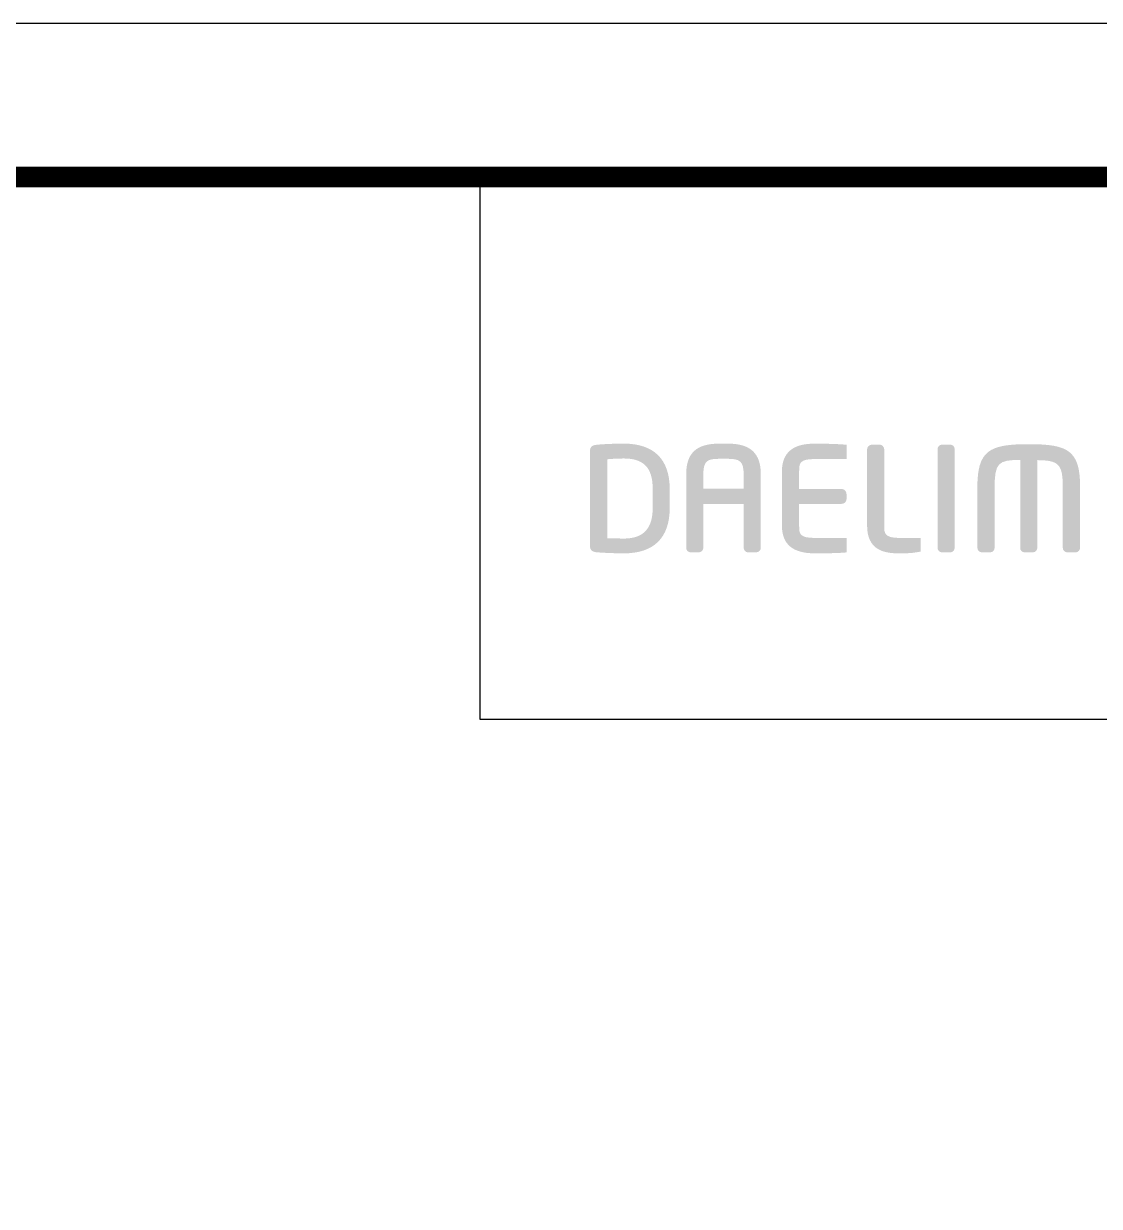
# Model space of a CAD drawing. Extents: x 1973 to 3101, y 0 to 827.
# Drawn here: x 2845.3 to 2980.1, y 678.7 to 826.8 of the extents above; entities that cross this region are included whole.
import ezdxf

# ---------------------------------------------------------------- set-up
doc = ezdxf.new("R2010")
doc.units = 0
doc.header["$LTSCALE"] = 10
doc.header["$MEASUREMENT"] = 0
doc.layers.get('0').update_dxf_attribs({"linetype": 'CONTINUOUS'})

msp = doc.modelspace()

# ---------------------------------------------------------------- hatches: boundary and pattern name
h = msp.add_hatch(color=5)
edge = h.paths.add_edge_path()
edge.add_spline(control_points=[(2926.26, 768.53), (2926.26, 772.24), (2924.28, 774.21), (2920.53, 774.21)], knot_values=[7, 7, 7, 7, 8, 8, 8, 8], degree=3, periodic=0)
edge.add_spline(control_points=[(2920.53, 774.21), (2919.16, 774.21), (2917.42, 774.13), (2916.85, 774.03)], knot_values=[0, 0, 0, 0, 1, 1, 1, 1], degree=3, periodic=0)
edge.add_spline(control_points=[(2916.85, 774.03), (2916.5, 773.97), (2916.27, 773.71), (2916.27, 773.35), (2916.27, 773.35), (2916.27, 761.33), (2916.27, 761.33)], knot_values=[1, 1, 1, 1, 2, 2, 2, 3, 3, 3, 3], degree=3, periodic=0)
edge.add_spline(control_points=[(2916.27, 761.33), (2916.27, 760.96), (2916.5, 760.71), (2916.88, 760.63)], knot_values=[3, 3, 3, 3, 4, 4, 4, 4], degree=3, periodic=0)
edge.add_spline(control_points=[(2916.88, 760.63), (2917.42, 760.56), (2919.15, 760.47), (2920.53, 760.47)], knot_values=[4, 4, 4, 4, 5, 5, 5, 5], degree=3, periodic=0)
edge.add_spline(control_points=[(2920.53, 760.47), (2924.28, 760.47), (2926.26, 762.43), (2926.26, 766.15), (2926.26, 766.15), (2926.26, 768.53), (2926.26, 768.53)], knot_values=[5, 5, 5, 5, 6, 6, 6, 7, 7, 7, 7], degree=3, periodic=0)
edge = h.paths.add_edge_path(flags=16)
edge.add_spline(control_points=[(2920.52, 772.35), (2923.02, 772.35), (2924.13, 771.17), (2924.13, 768.53), (2924.13, 768.53), (2924.13, 767.93), (2924.13, 767.34)], knot_values=[4, 4, 4, 4, 5, 5, 5, 5.5, 5.5, 5.5, 5.5], degree=3, periodic=0)
edge.add_spline(control_points=[(2924.13, 767.34), (2924.13, 766.75), (2924.13, 766.15), (2924.13, 766.15)], knot_values=[5.5, 5.5, 5.5, 5.5, 6, 6, 6, 6], degree=3, periodic=0)
edge.add_spline(control_points=[(2924.13, 766.15), (2924.13, 763.58), (2922.95, 762.32), (2920.53, 762.32)], knot_values=[0, 0, 0, 0, 1, 1, 1, 1], degree=3, periodic=0)
edge.add_spline(control_points=[(2920.53, 762.32), (2920.53, 762.32), (2918.87, 762.35), (2918.44, 762.36), (2918.44, 762.36), (2918.44, 772.25), (2918.44, 772.25)], knot_values=[1.00001, 1.00001, 1.00001, 1.00001, 2, 2, 2, 3, 3, 3, 3], degree=3, periodic=0)
edge.add_spline(control_points=[(2918.44, 772.25), (2919.3, 772.34), (2920.52, 772.35), (2920.52, 772.35)], knot_values=[3, 3, 3, 3, 4, 4, 4, 4], degree=3, periodic=0)
h = msp.add_hatch(color=5)
edge = h.paths.add_edge_path()
edge.add_spline(control_points=[(2937.67, 770.34), (2937.67, 773.01), (2936.38, 774.21), (2933.51, 774.21)], knot_values=[13, 13, 13, 13, 14, 14, 14, 14], degree=3, periodic=0)
edge.add_spline(control_points=[(2933.51, 774.21), (2933.51, 774.21), (2932.46, 774.21), (2932.46, 774.21)], knot_values=[0.00001, 0.00001, 0.00001, 0.00001, 1, 1, 1, 1], degree=3, periodic=0)
edge.add_spline(control_points=[(2932.46, 774.21), (2929.59, 774.21), (2928.32, 773.01), (2928.32, 770.34), (2928.32, 770.34), (2928.32, 761.17), (2928.32, 761.17)], knot_values=[1, 1, 1, 1, 2, 2, 2, 3, 3, 3, 3], degree=3, periodic=0)
edge.add_spline(control_points=[(2928.32, 761.17), (2928.32, 760.85), (2928.57, 760.59), (2928.89, 760.59)], knot_values=[3, 3, 3, 3, 4, 4, 4, 4], degree=3, periodic=0)
edge.add_spline(control_points=[(2928.89, 760.59), (2928.89, 760.59), (2929.9, 760.59), (2929.9, 760.59)], knot_values=[4.00001, 4.00001, 4.00001, 4.00001, 5, 5, 5, 5], degree=3, periodic=0)
edge.add_spline(control_points=[(2929.9, 760.59), (2930.23, 760.59), (2930.47, 760.9), (2930.47, 761.17), (2930.47, 761.17), (2930.47, 762.49), (2930.47, 763.84)], knot_values=[5, 5, 5, 5, 6, 6, 6, 6.5, 6.5, 6.5, 6.5], degree=3, periodic=0)
edge.add_spline(control_points=[(2930.47, 763.84), (2930.47, 765.18), (2930.47, 766.56), (2930.47, 766.66), (2930.47, 766.66), (2935.52, 766.66), (2935.52, 766.66)], knot_values=[6.5, 6.5, 6.5, 6.5, 7, 7, 7, 8, 8, 8, 8], degree=3, periodic=0)
edge.add_spline(control_points=[(2935.52, 766.66), (2935.52, 766.45), (2935.52, 761.17), (2935.52, 761.17)], knot_values=[8, 8, 8, 8, 9, 9, 9, 9], degree=3, periodic=0)
edge.add_spline(control_points=[(2935.52, 761.17), (2935.52, 760.84), (2935.78, 760.59), (2936.09, 760.59)], knot_values=[9, 9, 9, 9, 10, 10, 10, 10], degree=3, periodic=0)
edge.add_spline(control_points=[(2936.09, 760.59), (2936.09, 760.59), (2937.09, 760.59), (2937.09, 760.59)], knot_values=[10.00001, 10.00001, 10.00001, 10.00001, 11, 11, 11, 11], degree=3, periodic=0)
edge.add_spline(control_points=[(2937.09, 760.59), (2937.43, 760.59), (2937.67, 760.91), (2937.67, 761.17), (2937.67, 761.17), (2937.67, 770.34), (2937.67, 770.34)], knot_values=[11, 11, 11, 11, 12, 12, 12, 13, 13, 13, 13], degree=3, periodic=0)
edge = h.paths.add_edge_path(flags=16)
edge.add_spline(control_points=[(2930.47, 770.34), (2930.47, 772.03), (2930.95, 772.31), (2932.46, 772.31)], knot_values=[2, 2, 2, 2, 3, 3, 3, 3], degree=3, periodic=0)
edge.add_spline(control_points=[(2932.46, 772.31), (2932.46, 772.31), (2933.51, 772.31), (2933.51, 772.31)], knot_values=[3.00001, 3.00001, 3.00001, 3.00001, 4, 4, 4, 4], degree=3, periodic=0)
edge.add_spline(control_points=[(2933.51, 772.31), (2935.02, 772.31), (2935.52, 772.03), (2935.52, 770.34)], knot_values=[4, 4, 4, 4, 5, 5, 5, 5], degree=3, periodic=0)
edge.add_spline(control_points=[(2935.52, 770.34), (2935.52, 770.34), (2935.52, 768.71), (2935.52, 768.55)], knot_values=[5.00001, 5.00001, 5.00001, 5.00001, 6, 6, 6, 6], degree=3, periodic=0)
edge.add_spline(control_points=[(2935.52, 768.55), (2935.52, 768.55), (2930.47, 768.55), (2930.47, 768.55)], knot_values=[0, 0, 0, 0, 1, 1, 1, 1], degree=3, periodic=0)
edge.add_spline(control_points=[(2930.47, 768.55), (2930.47, 768.71), (2930.47, 770.34), (2930.47, 770.34)], knot_values=[1, 1, 1, 1, 2, 2, 2, 2], degree=3, periodic=0)
h = msp.add_hatch(color=5)
edge = h.paths.add_edge_path()
edge.add_spline(control_points=[(2942.47, 768.53), (2942.47, 768.7), (2942.47, 770.7), (2942.47, 770.7)], knot_values=[14, 14, 14, 14, 15, 15, 15, 15], degree=3, periodic=0)
edge.add_spline(control_points=[(2942.47, 770.7), (2942.47, 771.72), (2942.47, 772.28), (2944.46, 772.28), (2944.46, 772.28), (2945.44, 772.28), (2946.43, 772.28)], knot_values=[15, 15, 15, 15, 16, 16, 16, 16.5, 16.5, 16.5, 16.5], degree=3, periodic=0)
edge.add_spline(control_points=[(2946.43, 772.28), (2947.42, 772.27), (2948.4, 772.27), (2948.4, 772.27), (2948.4, 772.27), (2948.4, 772.72), (2948.4, 773.17)], knot_values=[16.5, 16.5, 16.5, 16.5, 17, 17, 17, 17.5, 17.5, 17.5, 17.5], degree=3, periodic=0)
edge.add_spline(control_points=[(2948.4, 773.17), (2948.4, 773.61), (2948.4, 774.06), (2948.4, 774.06)], knot_values=[17.5, 17.5, 17.5, 17.5, 18, 18, 18, 18], degree=3, periodic=0)
edge.add_spline(control_points=[(2948.4, 774.06), (2948.4, 774.06), (2948, 774.1), (2948, 774.1)], knot_values=[18.00001, 18.00001, 18.00001, 18.00001, 19, 19, 19, 19], degree=3, periodic=0)
edge.add_spline(control_points=[(2948, 774.1), (2947.2, 774.17), (2945.43, 774.21), (2944.43, 774.21)], knot_values=[19, 19, 19, 19, 20, 20, 20, 20], degree=3, periodic=0)
edge.add_spline(control_points=[(2944.43, 774.21), (2941.65, 774.21), (2940.31, 773.07), (2940.31, 770.7)], knot_values=[20, 20, 20, 20, 21, 21, 21, 21], degree=3, periodic=0)
edge.add_spline(control_points=[(2940.31, 770.7), (2940.31, 770.7), (2940.31, 763.96), (2940.31, 763.96)], knot_values=[0, 0, 0, 0, 1, 1, 1, 1], degree=3, periodic=0)
edge.add_spline(control_points=[(2940.31, 763.96), (2940.31, 761.61), (2941.65, 760.47), (2944.43, 760.47)], knot_values=[1, 1, 1, 1, 2, 2, 2, 2], degree=3, periodic=0)
edge.add_spline(control_points=[(2944.43, 760.47), (2945.66, 760.47), (2947.33, 760.49), (2948, 760.56)], knot_values=[2, 2, 2, 2, 3, 3, 3, 3], degree=3, periodic=0)
edge.add_spline(control_points=[(2948, 760.56), (2948, 760.56), (2948.31, 760.58), (2948.31, 760.58)], knot_values=[3.00001, 3.00001, 3.00001, 3.00001, 3.99999, 3.99999, 3.99999, 3.99999], degree=3, periodic=0)
edge.add_spline(control_points=[(2948.31, 760.58), (2948.31, 760.58), (2948.31, 760.58), (2948.31, 760.58), (2948.31, 760.58), (2948.4, 760.59), (2948.4, 760.59)], knot_values=[3.99999, 3.99999, 3.99999, 3.99999, 4, 4, 4, 4.99999, 4.99999, 4.99999, 4.99999], degree=3, periodic=0)
edge.add_spline(control_points=[(2948.4, 760.59), (2948.4, 760.59), (2948.4, 760.59), (2948.4, 760.59), (2948.4, 760.59), (2948.4, 761.04), (2948.4, 761.49)], knot_values=[4.99999, 4.99999, 4.99999, 4.99999, 5.25, 5.25, 5.25, 5.5, 5.5, 5.5, 5.5], degree=3, periodic=0)
edge.add_spline(control_points=[(2948.4, 761.49), (2948.4, 761.95), (2948.4, 762.4), (2948.4, 762.4), (2948.4, 762.4), (2944.46, 762.4), (2944.46, 762.4)], knot_values=[5.5, 5.5, 5.5, 5.5, 6, 6, 6, 7, 7, 7, 7], degree=3, periodic=0)
edge.add_spline(control_points=[(2944.46, 762.4), (2942.47, 762.4), (2942.47, 762.95), (2942.47, 763.96), (2942.47, 763.96), (2942.47, 766.47), (2942.47, 766.67)], knot_values=[7, 7, 7, 7, 8, 8, 8, 9, 9, 9, 9], degree=3, periodic=0)
edge.add_spline(control_points=[(2942.47, 766.67), (2942.67, 766.67), (2947.8, 766.67), (2947.8, 766.67)], knot_values=[9, 9, 9, 9, 10, 10, 10, 10], degree=3, periodic=0)
edge.add_spline(control_points=[(2947.8, 766.67), (2948.12, 766.67), (2948.4, 766.92), (2948.4, 767.25)], knot_values=[10, 10, 10, 10, 11, 11, 11, 11], degree=3, periodic=0)
edge.add_spline(control_points=[(2948.4, 767.25), (2948.4, 767.25), (2948.4, 767.92), (2948.4, 767.92)], knot_values=[11.00001, 11.00001, 11.00001, 11.00001, 12, 12, 12, 12], degree=3, periodic=0)
edge.add_spline(control_points=[(2948.4, 767.92), (2948.4, 768.25), (2948.12, 768.53), (2947.8, 768.53), (2947.8, 768.53), (2942.67, 768.53), (2942.47, 768.53)], knot_values=[12, 12, 12, 12, 13, 13, 13, 14, 14, 14, 14], degree=3, periodic=0)
h = msp.add_hatch(color=5)
edge = h.paths.add_edge_path()
edge.add_spline(control_points=[(2954.97, 762.4), (2953.13, 762.4), (2953.13, 763.1), (2953.13, 763.77), (2953.13, 763.77), (2953.13, 773.48), (2953.13, 773.48)], knot_values=[9, 9, 9, 9, 10, 10, 10, 11, 11, 11, 11], degree=3, periodic=0)
edge.add_spline(control_points=[(2953.13, 773.48), (2953.13, 773.81), (2952.85, 774.09), (2952.52, 774.09)], knot_values=[11, 11, 11, 11, 12, 12, 12, 12], degree=3, periodic=0)
edge.add_spline(control_points=[(2952.52, 774.09), (2952.52, 774.09), (2951.6, 774.09), (2951.6, 774.09)], knot_values=[12.00001, 12.00001, 12.00001, 12.00001, 12.99999, 12.99999, 12.99999, 12.99999], degree=3, periodic=0)
edge.add_spline(control_points=[(2951.6, 774.09), (2951.27, 774.09), (2950.98, 773.81), (2950.98, 773.48), (2950.98, 773.48), (2950.98, 763.96), (2950.98, 763.96)], knot_values=[0, 0, 0, 0, 1, 1, 1, 2, 2, 2, 2], degree=3, periodic=0)
edge.add_spline(control_points=[(2950.98, 763.96), (2950.98, 760.86), (2953.11, 760.47), (2954.96, 760.47)], knot_values=[2, 2, 2, 2, 3, 3, 3, 3], degree=3, periodic=0)
edge.add_spline(control_points=[(2954.96, 760.47), (2956.3, 760.47), (2956.63, 760.52), (2957.05, 760.59)], knot_values=[3, 3, 3, 3, 4, 4, 4, 4], degree=3, periodic=0)
edge.add_spline(control_points=[(2957.05, 760.59), (2957.05, 760.59), (2957.29, 760.62), (2957.29, 760.62)], knot_values=[4.00001, 4.00001, 4.00001, 4.00001, 4.99999, 4.99999, 4.99999, 4.99999], degree=3, periodic=0)
edge.add_spline(control_points=[(2957.29, 760.62), (2957.29, 760.62), (2957.29, 760.62), (2957.29, 760.62), (2957.29, 760.62), (2957.59, 760.67), (2957.59, 760.67)], knot_values=[4.99999, 4.99999, 4.99999, 4.99999, 5.499995, 5.499995, 5.499995, 5.99999, 5.99999, 5.99999, 5.99999], degree=3, periodic=0)
edge.add_spline(control_points=[(2957.59, 760.67), (2957.59, 760.67), (2957.59, 760.67), (2957.59, 760.67), (2957.59, 760.67), (2957.69, 760.69), (2957.69, 760.69)], knot_values=[5.99999, 5.99999, 5.99999, 5.99999, 6.499995, 6.499995, 6.499995, 6.99999, 6.99999, 6.99999, 6.99999], degree=3, periodic=0)
edge.add_spline(control_points=[(2957.69, 760.69), (2957.69, 760.69), (2957.69, 760.69), (2957.69, 760.69), (2957.69, 760.69), (2957.69, 761.12), (2957.69, 761.54)], knot_values=[6.99999, 6.99999, 6.99999, 6.99999, 7.25, 7.25, 7.25, 7.5, 7.5, 7.5, 7.5], degree=3, periodic=0)
edge.add_spline(control_points=[(2957.69, 761.54), (2957.69, 761.97), (2957.69, 762.4), (2957.69, 762.4), (2957.69, 762.4), (2954.97, 762.4), (2954.97, 762.4)], knot_values=[7.5, 7.5, 7.5, 7.5, 8, 8, 8, 9, 9, 9, 9], degree=3, periodic=0)
h = msp.add_hatch(color=5)
edge = h.paths.add_edge_path()
edge.add_spline(control_points=[(2961.39, 760.59), (2961.73, 760.59), (2961.95, 760.9), (2961.95, 761.17), (2961.95, 761.17), (2961.95, 773.51), (2961.95, 773.51)], knot_values=[4, 4, 4, 4, 5, 5, 5, 6, 6, 6, 6], degree=3, periodic=0)
edge.add_spline(control_points=[(2961.95, 773.51), (2961.95, 773.83), (2961.71, 774.09), (2961.39, 774.09)], knot_values=[6, 6, 6, 6, 7, 7, 7, 7], degree=3, periodic=0)
edge.add_spline(control_points=[(2961.39, 774.09), (2961.39, 774.09), (2960.39, 774.09), (2960.39, 774.09)], knot_values=[7.00001, 7.00001, 7.00001, 7.00001, 7.99999, 7.99999, 7.99999, 7.99999], degree=3, periodic=0)
edge.add_spline(control_points=[(2960.39, 774.09), (2960.02, 774.09), (2959.8, 773.79), (2959.8, 773.51), (2959.8, 773.51), (2959.8, 761.17), (2959.8, 761.17)], knot_values=[0, 0, 0, 0, 1, 1, 1, 2, 2, 2, 2], degree=3, periodic=0)
edge.add_spline(control_points=[(2959.8, 761.17), (2959.8, 760.84), (2960.07, 760.59), (2960.39, 760.59)], knot_values=[2, 2, 2, 2, 3, 3, 3, 3], degree=3, periodic=0)
edge.add_spline(control_points=[(2960.39, 760.59), (2960.39, 760.59), (2961.39, 760.59), (2961.39, 760.59)], knot_values=[3.00001, 3.00001, 3.00001, 3.00001, 4, 4, 4, 4], degree=3, periodic=0)
h = msp.add_hatch(color=5)
edge = h.paths.add_edge_path()
edge.add_spline(control_points=[(2966.95, 768.59), (2966.95, 771.84), (2967.4, 772.15), (2970.15, 772.17)], knot_values=[5, 5, 5, 5, 6, 6, 6, 6], degree=3, periodic=0)
edge.add_spline(control_points=[(2970.15, 772.17), (2970.15, 771.97), (2970.15, 761.17), (2970.15, 761.17)], knot_values=[6, 6, 6, 6, 7, 7, 7, 7], degree=3, periodic=0)
edge.add_spline(control_points=[(2970.15, 761.17), (2970.15, 760.83), (2970.4, 760.59), (2970.73, 760.59)], knot_values=[7, 7, 7, 7, 8, 8, 8, 8], degree=3, periodic=0)
edge.add_spline(control_points=[(2970.73, 760.59), (2970.73, 760.59), (2971.72, 760.59), (2971.72, 760.59)], knot_values=[8.00001, 8.00001, 8.00001, 8.00001, 9, 9, 9, 9], degree=3, periodic=0)
edge.add_spline(control_points=[(2971.72, 760.59), (2972.09, 760.59), (2972.3, 760.9), (2972.3, 761.17), (2972.3, 761.17), (2972.3, 771.93), (2972.3, 772.14)], knot_values=[9, 9, 9, 9, 10, 10, 10, 11, 11, 11, 11], degree=3, periodic=0)
edge.add_spline(control_points=[(2972.3, 772.14), (2973.59, 772.14), (2974.41, 772), (2974.87, 771.55)], knot_values=[11, 11, 11, 11, 12, 12, 12, 12], degree=3, periodic=0)
edge.add_spline(control_points=[(2974.87, 771.55), (2975.4, 771.03), (2975.49, 770.07), (2975.49, 768.59), (2975.49, 768.59), (2975.49, 761.17), (2975.49, 761.17)], knot_values=[12, 12, 12, 12, 13, 13, 13, 14, 14, 14, 14], degree=3, periodic=0)
edge.add_spline(control_points=[(2975.49, 761.17), (2975.49, 760.85), (2975.75, 760.59), (2976.07, 760.59)], knot_values=[14, 14, 14, 14, 15, 15, 15, 15], degree=3, periodic=0)
edge.add_spline(control_points=[(2976.07, 760.59), (2976.07, 760.59), (2977.09, 760.59), (2977.09, 760.59)], knot_values=[15.00001, 15.00001, 15.00001, 15.00001, 16, 16, 16, 16], degree=3, periodic=0)
edge.add_spline(control_points=[(2977.09, 760.59), (2977.42, 760.59), (2977.66, 760.91), (2977.66, 761.17), (2977.66, 761.17), (2977.66, 768.76), (2977.66, 768.76)], knot_values=[16, 16, 16, 16, 17, 17, 17, 18, 18, 18, 18], degree=3, periodic=0)
edge.add_spline(control_points=[(2977.66, 768.76), (2977.66, 773.37), (2976.13, 774.14), (2971.23, 774.14)], knot_values=[18, 18, 18, 18, 19, 19, 19, 19], degree=3, periodic=0)
edge.add_spline(control_points=[(2971.23, 774.14), (2966.32, 774.14), (2964.79, 773.37), (2964.79, 768.76)], knot_values=[19, 19, 19, 19, 20, 20, 20, 20], degree=3, periodic=0)
edge.add_spline(control_points=[(2964.79, 768.76), (2964.79, 768.76), (2964.79, 761.17), (2964.79, 761.17)], knot_values=[0, 0, 0, 0, 1, 1, 1, 1], degree=3, periodic=0)
edge.add_spline(control_points=[(2964.79, 761.17), (2964.79, 760.84), (2965.05, 760.59), (2965.38, 760.59)], knot_values=[1, 1, 1, 1, 2, 2, 2, 2], degree=3, periodic=0)
edge.add_spline(control_points=[(2965.38, 760.59), (2965.38, 760.59), (2966.38, 760.59), (2966.38, 760.59)], knot_values=[2.00001, 2.00001, 2.00001, 2.00001, 3, 3, 3, 3], degree=3, periodic=0)
edge.add_spline(control_points=[(2966.38, 760.59), (2966.74, 760.59), (2966.95, 760.9), (2966.95, 761.17), (2966.95, 761.17), (2966.95, 768.59), (2966.95, 768.59)], knot_values=[3, 3, 3, 3, 4, 4, 4, 5, 5, 5, 5], degree=3, periodic=0)

# ---------------------------------------------------------------- linework, layer by layer
at = {"color": 5, "ltscale": 0.5}
msp.add_line((2902.5, 739.68), (2902.5, 807.6), dxfattribs=at)
at = {"color": 5, "ltscale": 40}
msp.add_line((3082.84, 739.68), (2902.5, 739.68), dxfattribs=at)
at = {"ltscale": 0.5}
msp.add_lwpolyline([(1972.7, 0), (3101.1, 0), (3101.1, 826.8), (1972.7, 826.8)], close=True, dxfattribs=at)
at = {"color": 5, "linetype": 'ByBlock', "lineweight": 200, "const_width": 2.6}
msp.add_lwpolyline([(1990.84, 35.4), (3082.84, 35.4), (3082.84, 807.6), (1990.84, 807.6)], close=True, dxfattribs=at)

doc.saveas('drawing.dxf')
